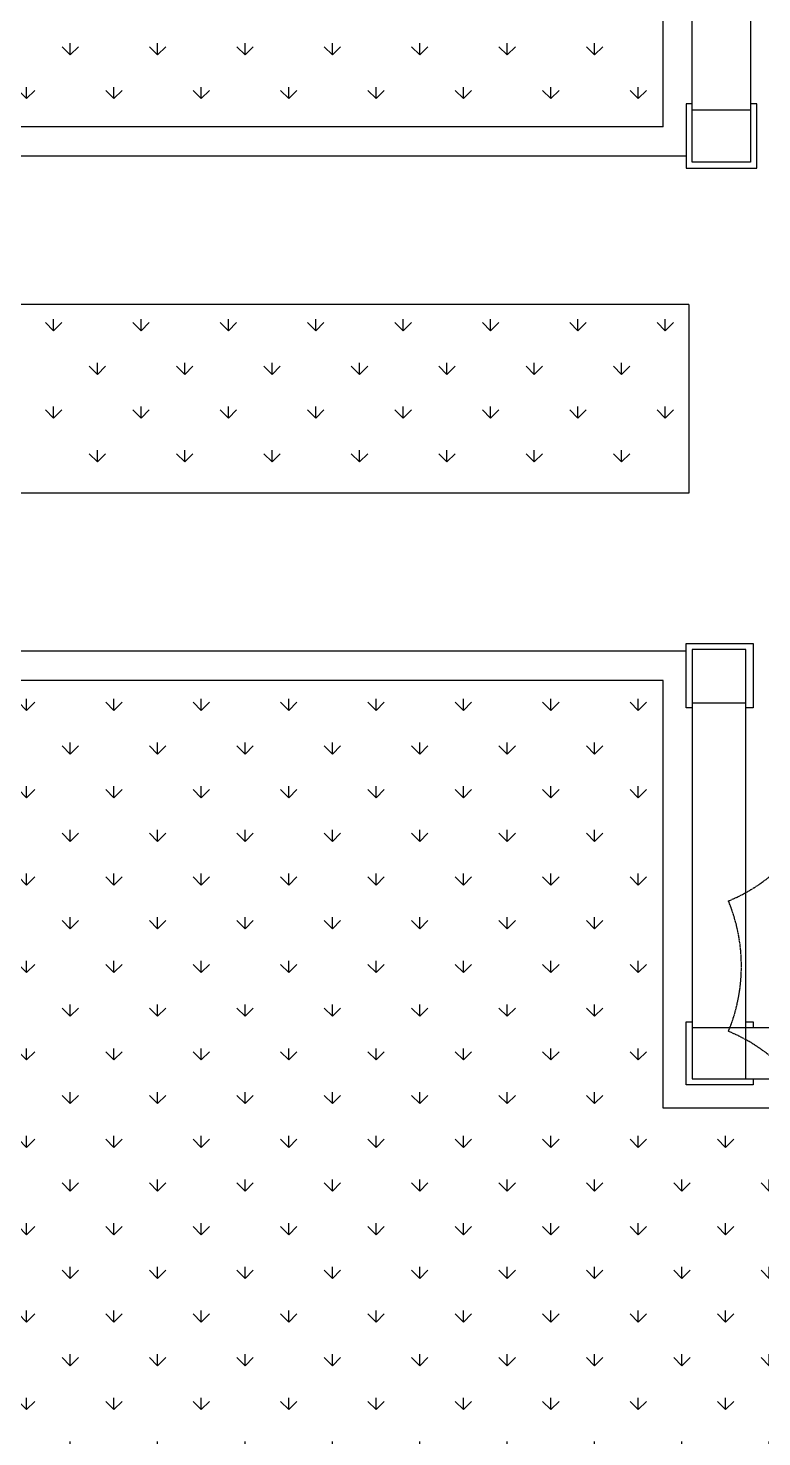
# Model space of a CAD drawing. Header units: millimetres. Extents: x -6033 to 120673, y -4970 to 90533.
# Drawn here: x 37479 to 43511, y 29224 to 40804 of the extents above; entities that cross this region are included whole.
import ezdxf

# ---------------------------------------------------------------- set-up
doc = ezdxf.new("R2010")
doc.units = ezdxf.units.MM
doc.linetypes.add('I-AR$0$ACAD_ISO02W100', pattern=[15, 12, -3])
for name, color, linetype in [('I-AR$0$3-地面', 8, 'Continuous'), ('I-AR$0$9-填充', 8, 'Continuous'), ('I-AR$0$L-ELEV-MARK', 253, 'Continuous')]:
    doc.layers.add(name, color=color, linetype=linetype)
doc.layers.add('I-AR$0$I-SCOPE', color=252, linetype='Continuous', lineweight=35)
pattern_1 = [(90, (-273251.6522538068, 190733.4542391462), (-359.2102448, 359.2102448), [95.25, -623.1704896]), (45, (-273251.6522538068, 190733.4542391462), (-359.2102448427661, 359.2102448427661), [95.25, -412.75]), (135, (-273251.6522538068, 190733.4542391462), (-359.2102448427661, -359.2102448427661), [95.25, -412.75])]

# ---------------------------------------------------------------- blocks, each defined once
blk = doc.blocks.new('I-AR$0$A$C5e96f56e')
at = {"layer": 'I-AR$0$L-ELEV-MARK', "color": 252, "linetype": 'I-AR$0$ACAD_ISO02W100'}
for centre, start, end in [((-989.9494936630363, 2389.94949366356), 270, 314.9999999976418), ((989.9494936595438, 2389.949493663502), 225, 270), ((-2389.949493663036, 989.9494936636183), 314.9999999976418, 0), ((2389.949493667344, 989.9494936636765), 180, 225), ((-2389.94949366292, -989.9494936589617), 0, 45), ((2389.949493667344, -989.9494936589035), 134.9999999976418, 180), ((-989.9494936630363, -2389.949493658787), 45, 90), ((989.9494936595438, -2389.949493658787), 90, 134.9999999976418)]:
    blk.add_arc(centre, 1400, start, end, dxfattribs=at)
blk = doc.blocks.new('I-AR')
at = {"layer": 'I-AR$0$9-填充'}
h = blk.add_hatch(dxfattribs=at)
h.set_pattern_fill('GRASS', color=256, scale=20)
h.set_pattern_definition(pattern_1)
edge = h.paths.add_edge_path()
edge.add_arc((48075.09980175877, 57885.86272021267), 7531.13782698584, 93.31201896010458, 119.5511255798346, ccw=False)
edge.add_line((47640.00000002049, 65404.42143392797), (47640, 65940.00000000224))
edge.add_line((47640, 65940.00000000224), (18790, 65940.00000000226))
edge.add_line((18790, 65940.00000000226), (18790, 24876.39849369839))
edge.add_line((18790, 24876.39849369839), (26544.29322616477, 24876.39849369839))
edge.add_arc((32983.89004870411, 26170.13277620514), 6568.268845791113, 129.3415702300816, 191.3596716620677, ccw=False)
edge.add_arc((31476.03155863704, 28326.8062859796), 3949.565505750753, 104.59304370652359, 132.2595503306912, ccw=False)
edge.add_arc((30055.31018395955, 34280.10520697586), 2173.233099425972, 281.2942015813497, 313.0472720493361)
edge.add_arc((30426.6854120018, 33687.43448024165), 1492.565372304255, 318.1657641846177, 361.2613393646765)
edge.add_arc((32239.8381275516, 38300.38710596826), 4591.3285963544, 217.9676909432882, 265.99156706073484, ccw=False)
edge.add_arc((31872.41921090567, 37779.21967953868), 3985.327974789199, 125.18359558450021, 215.3095817904113, ccw=False)
edge.add_arc((29025.52329528192, 42303.87885726741), 1381.826173200816, 293.4798665672245, 340.2300881751192)
edge.add_arc((26868.27960269107, 41845.80067141893), 3457.635540556193, 359.8456275124313, 389.7659058237879)
edge.add_arc((24754.87081508432, 40495.08083228706), 5964.052808016896, 30.9504152630125, 59.69113305852917)
edge.add_arc((32772.04415484378, 54545.90765867644), 10213.63518444022, 222.3578845069345, 240.6422616467577, ccw=False)
edge.add_arc((30296.39652642189, 51889.92360785799), 6601.338333766303, 133.757229973819, 219.7996382101145, ccw=False)
edge.add_arc((30090.66382907331, 52466.32591896318), 6047.901985583007, 83.98209590828901, 136.1267597694406, ccw=False)
edge.add_arc((30375.31522357883, 52142.85514023763), 6347.667668990776, 36.73167792727202, 86.84457130365149, ccw=False)
edge.add_arc((30068.09959344426, 51782.82073227296), 6810.015933267933, 6.557601087147987, 37.61354295952498, ccw=False)
edge.add_arc((41498.84925946081, 52752.03841550907), 4669.216621075783, 182.3505496015985, 202.5852956703295)
edge.add_arc((42128.71283438383, 53741.83595042868), 5670.87026365447, 209.3906972536992, 246.7482145344888)
edge.add_arc((42155.24974690983, 52652.27799340902), 4702.300663284869, 241.2015315274473, 275.2103590187771)
edge.add_arc((41515.36539457133, 55945.38266907222), 8047.017238033709, 277.6189871787022, 295.6926092267267)
edge.add_arc((47570.22558053257, 51841.11267866677), 4060.74771081201, 180.3254316103383, 230.8068843918955, ccw=False)
edge.add_line((43509.5433708895, 51818.04835224437), (43509.5433708895, 53394.33280677747))
edge.add_arc((48076.45331479656, 58632.79464086366), 6949.686958628743, 186.4907584204857, 228.9179643644189, ccw=False)
edge.add_arc((47832.07409407338, 58690.435928249), 6713.926906089835, 121.1335366071462, 187.2152790693291, ccw=False)
h = blk.add_hatch(dxfattribs=at)
h.set_pattern_fill('GRASS', color=256, scale=20)
h.set_pattern_definition(pattern_1)
h.paths.add_polyline_path([(42698.67779429955, 43323.37970135696), (48002.16136123566, 43323.37970135696), (48002.16136123566, 47540.84223780019), (47602.77396320039, 47540.84223780019, -0.05308976896595777), (46712.02299960563, 47627.04305255288, -0.04941643247635087), (45818.66504472913, 47023.18059761255, -0.08380965647664035), (42792.02811155794, 46110.89822130199, -0.1474850686662842), (39069.82737841504, 46849.23527285215, -0.1651522259988702), (35505.26257778378, 50137.02929380894, -0.08978096657328384), (34968.89822141966, 52404.05356219455, 0.1340931946128999), (33972.84974569175, 54808.82199953339, 0.2199925599541282), (30577.8240428837, 56638.10320494944, 0.2310382246045116), (27051.99673230294, 55333.67627093985, 0.3940001540958336), (26635.64536429243, 48892.5141667682, 0.07905053784504817), (28693.06606578501, 47267.29612624753, -0.1308033536829855), (31475.29277100461, 44495.49076381759, -0.06253693498884307), (32388.37821009429, 41902.81886222624, -0.186529228159533), (35394.18055301486, 39992.32384655465), (42698.67779429955, 39992.32384655465)])
h = blk.add_hatch(dxfattribs=at)
h.set_pattern_fill('GRASS', color=256, scale=20)
h.set_pattern_definition([(90, (-458740.6085723289, 230134.0673350341), (-359.2102448, 359.2102448), [95.25, -623.1704896]), (45, (-458740.6085723289, 230134.0673350341), (-359.2102448427661, 359.2102448427661), [95.25, -412.75]), (135, (-458740.6085723289, 230134.0673350341), (-359.2102448427661, -359.2102448427661), [95.25, -412.75])])
h.paths.add_polyline_path([(42909.69852933986, 38532.32384655465), (35678.81568788039, 38532.32384655465, -0.03047547480537213), (35709.53208564548, 36982.32384655465), (42909.69852933986, 36982.32384655465)])
h = blk.add_hatch(dxfattribs=at)
h.set_pattern_fill('GRASS', color=256, scale=20)
h.set_pattern_definition(pattern_1)
h.paths.add_polyline_path([(47864.14263090631, 31926.28723857456), (42698.41159253893, 31926.70019072731), (42698.69263395341, 35442.32384655465), (35454.16882492881, 35442.32384655465, -0.1668343621200158), (33962.29949498875, 34046.86647505857, -0.1221760532902205), (32910.55277540116, 31421.1482953114, -0.1713947841011348), (31167.12015971728, 30442.86823970897, 0.1024586334840059), (30088.89430265455, 29829.56627271805, 0.3048302315723332), (28397.26113458769, 24876.39849369839), (53980.62182127917, 24876.39849369839), (53980.62182127917, 26214.41731862529), (50438.69903991232, 26214.41731862529, -0.4105332614492864), (47772.14325579023, 29234.8271883791)])
at = {"layer": 'I-AR$0$I-SCOPE'}
h = blk.add_hatch(dxfattribs=at)
h.set_pattern_fill('ANSI31', color=256, scale=200)
h.set_pattern_definition([(45, (0, 0), (-449.0128060534577, 449.0128060534577), [])])
h.paths.add_polyline_path([(63300.00000000001, 72640), (66630, 72640), (66630, 70889.38256153524), (90600, 70889.99999999999), (90600, 66390.00000000001), (96650.00000000001, 66390.00000000001), (96650, 24876.39849369839), (18340, 24876.39849369839), (18340, 66390), (48090, 66390), (48090, 72640), (51400, 72640), (51400, 72649.88673694879), (52869.5, 72649.88673694879), (52869.5, 72640), (55240.00000000001, 72640), (55240.00000000001, 72790.00000000013), (59460, 72790.00000000013), (59460, 72640), (61830.5, 72640), (61830.5, 72649.88673694879), (63300, 72649.88673694879)], flags=16)
h.paths.add_polyline_path([(7330, 0), (7330, -1770), (11180, -1770), (11180, 0), (18450, 0), (18449.99999999991, 2899.999999999971), (27550, 2899.999999999971), (27550, 18090), (37037.33127936907, 18090), (37037.33127936907, 17350), (96200, 17350), (96200, 18120), (114640, 18120), (114640, 84500), (0, 84500), (0, 0)])
at = {"layer": 'I-AR$0$3-地面', "color": 3}
for p, q in [((42698.67779429955, 39992.32384655465), (42698.67779429955, 43323.37970135696)), ((42938.67779429955, 40132.96670866336), (43418.67779429955, 40132.96670866336)), ((42909.69852933986, 38532.32384655465), (42909.69852933986, 36982.32384655465)), ((42938.67779429955, 35256.68098444593), (43378.67779429955, 35256.68098444593))]:
    blk.add_line(p, q, dxfattribs=at)
for points in [[(42938.67779429955, 43082.96670866336), (43418.67779429955, 43082.96670866336), (43418.67779429955, 39702.96670866336), (42938.67779429955, 39702.96670866336)], [(42938.67779429955, 32166.68098444593), (43378.67779429955, 32166.68098444593), (43378.67779429955, 35696.68098444593), (42938.67779429955, 35696.68098444593)], [(42938.67779429955, 32166.68098444593), (48133.67995020188, 32166.26569233957), (48133.67995020188, 32586.26569233957), (42938.67779429955, 32586.68098444593)]]:
    blk.add_lwpolyline(points, close=True, dxfattribs=at)
for points in [[(42938.67779429955, 40182.96670866336), (42888.67779429955, 40182.96670866336), (42888.67779429955, 39652.96670866336), (43468.67779429955, 39652.96670866336), (43468.67779429955, 40182.96670866336), (43418.67779429955, 40182.96670866336)], [(42698.67779429955, 39992.32384655465), (35394.18055301486, 39992.32384655465)], [(42909.69852933986, 38532.32384655465), (35678.81568788039, 38532.32384655465)], [(42909.69852933986, 36982.32384655465), (35709.53208564548, 36982.32384655465)], [(42938.67779429955, 35216.68098444593), (42888.67779429955, 35216.68098444593), (42888.67779429955, 35746.68098444593), (43438.67779429955, 35746.68098444593), (43438.67779429955, 35216.68098444593), (43378.67779429955, 35216.68098444593)], [(47772.05242417241, 29232.1698913021), (47864.14263090631, 31926.28723857456), (42698.41159253893, 31926.70019072731), (42698.69263395341, 35442.32384655465), (35454.16882492881, 35442.32384655465)], [(43438.67779429955, 32166.64150802614), (43438.67779429955, 32116.68098444593), (42888.67779429955, 32116.68098444593), (42888.67779429955, 32636.68098444593), (42938.67779429955, 32636.68098444593)], [(43378.67779429955, 32636.68098444593), (43438.67779429955, 32636.68098444593), (43438.67779429955, 32586.64150802614)]]:
    blk.add_lwpolyline(points, dxfattribs=at)
at = {"layer": 'I-AR$0$3-地面'}
for points in [[(42888.67779429955, 39752.32384655465), (35271.11622476159, 39752.32384655465)], [(42888.67779429955, 35682.32384655465), (35305.91975759435, 35682.32384655465)]]:
    blk.add_lwpolyline(points, dxfattribs=at)
at = {"layer": 'I-AR$0$L-ELEV-MARK', "xscale": -0.9999999999999992, "rotation": 202.5}
blk.add_blockref('I-AR$0$A$C5e96f56e', (44529.63148818118, 42090.85559238965), dxfattribs=at)
at = {"layer": 'I-AR$0$L-ELEV-MARK', "rotation": 337.5000000000001}
blk.add_blockref('I-AR$0$A$C5e96f56e', (44529.63148818118, 33093.27815404907), dxfattribs=at)

msp = doc.modelspace()

# ---------------------------------------------------------------- block references
msp.add_blockref('I-AR', (0, 0))

doc.saveas('drawing.dxf')
